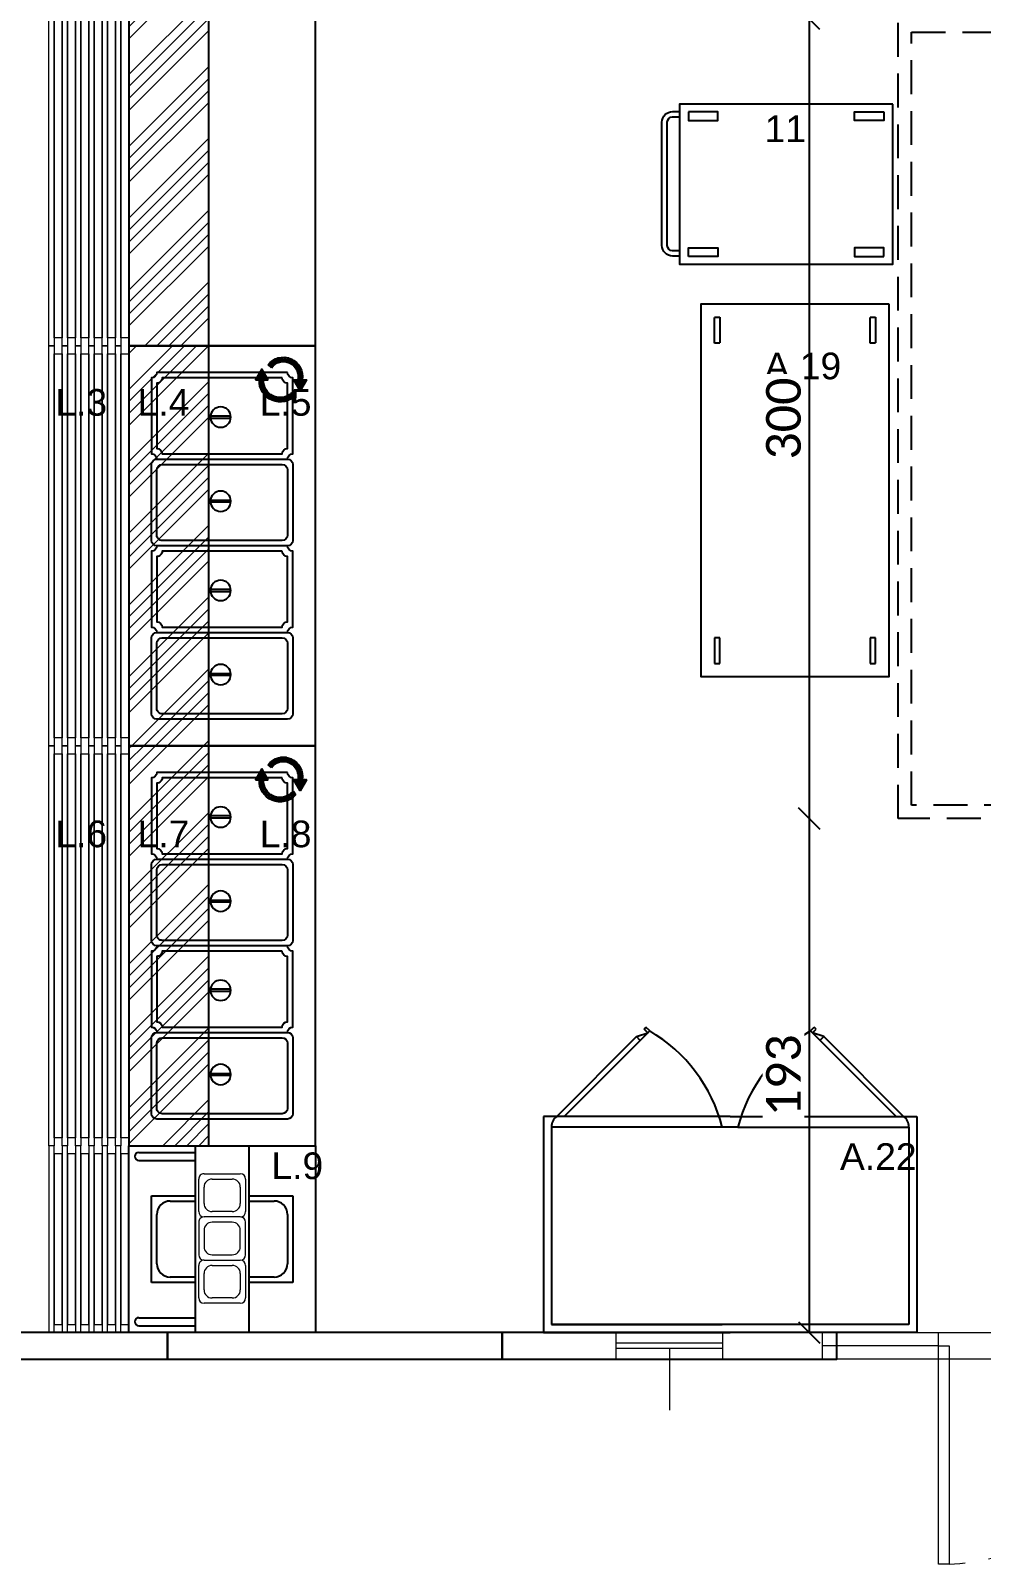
# Model space of a CAD drawing. Header units: millimetres. Extents: x -3516 to 33273, y -7531 to 724.
# Drawn here: x 2870 to 3226, y -2674 to -2098 of the extents above; entities that cross this region are included whole.
import ezdxf

# ---------------------------------------------------------------- set-up
doc = ezdxf.new("R2010")
doc.units = ezdxf.units.MM
for name, pattern in [('ACAD_ISO03W100', [30, 12, -18]), ('ACAD_ISO07W100', [3, 0, -3]), ('DASHED', [19.049999999999997, 12.7, -6.349999999999998]), ('HIDDEN', [0.375, 0.25, -0.125])]:
    doc.linetypes.add(name, pattern=pattern)
for name, color, linetype, lineweight in [('40x60 VAS', 155, 'Continuous', 15), ('DIS-100', 9, 'Continuous', 30), ('GRC- Yazı 1', 3, 'Continuous', 20), ('GRC-Ekipman', 4, 'Continuous', 25), ('KAPI', 37, 'Continuous', 15)]:
    doc.layers.add(name, color=color, linetype=linetype, lineweight=lineweight)
doc.styles.add('ekp-yazı', font='arial.ttf', dxfattribs={"height": 10})
doc.styles.add('VEFA', font='calibri.ttf')
doc.dimstyles.new('VEFA$0', dxfattribs={"dimtxt": 23, "dimasz": 8, "dimexe": 8, "dimexo": 20, "dimgap": 3, "dimtad": 1, "dimdec": 1, "dimdsep": 46, "dimtxsty": 'VEFA', "dimblk": 'OBLIQUE', "dimcen": 2.5, "dimclrd": 256, "dimclre": 256, "dimclrt": 8, "dimadec": 0, "dimazin": 0, "dimtfac": 1, "dimtdec": 1, "dimtix": 1, "dimtmove": 0, "dimatfit": 0, "dimldrblk": 'OBLIQUE', "dimfxl": 1, "dimarcsym": 0})

# ---------------------------------------------------------------- blocks, each defined once
blk = doc.blocks.new('A$Ccb6340a7')
at = {"layer": 'DIS-100', "lineweight": -2}
blk.add_lwpolyline([(9.9999142755114, 125.5000312645425), (9.9999142755114, 3.12645424855873e-05), (-8.572448859922588e-05, 3.12645424855873e-05), (-8.572448859922588e-05, 125.5000312645425)], close=True, dxfattribs=at)
blk = doc.blocks.new('ASDQ2WE1241245')
at = {"layer": 'KAPI', "color": 3}
for p, q in [((178099.8110936312, 119041.4568513879), (178099.8110936312, 119051.4568513879)), ((178263.8110936312, 119041.4568513879), (178263.8110936312, 119051.4568513879)), ((178099.8110936312, 119046.4568513879), (178056.3110936312, 119046.4568513879)), ((178263.8110936312, 119046.4568513879), (178307.3110936312, 119046.4568513879))]:
    blk.add_line(p, q, dxfattribs=at)
blk.add_lwpolyline([(178056.3110936312, 119051.4568513879), (178307.3110936312, 119051.4568513879), (178307.3110936312, 119041.4568513879), (178056.3110936312, 119041.4568513879)], close=True, dxfattribs=at)
at = {"layer": 'KAPI', "color": 3, "linetype": 'Continuous', "ltscale": 0.5}
for points in [[(178099.8110936312, 119046.4568513879), (178103.8110936312, 119046.4568513879), (178103.8110936312, 118964.4568513879), (178099.8110936312, 118964.4568513879), (178099.8110936312, 119046.4568513879)], [(178263.8110936312, 119046.4568513879), (178259.8110936312, 119046.4568513879), (178259.8110936312, 118964.4568513879), (178263.8110936312, 118964.4568513879), (178263.8110936312, 119046.4568513879)]]:
    blk.add_lwpolyline(points, dxfattribs=at)
at = {"layer": 'KAPI', "color": 3, "linetype": 'ACAD_ISO03W100', "ltscale": 0.5}
for centre, start, end in [((178099.6294178497, 119046.5321039606), 272.9166572704117, 359.9475350968455), ((178263.9927694127, 119046.5321039606), 180.0524649031546, 267.0833427295882)]:
    blk.add_arc(centre, 82.18171023534988, start, end, dxfattribs=at)
blk = doc.blocks.new('A$C3c9ccc98')
at = {"layer": '40x60 VAS', "linetype": 'Continuous'}
for p, q in [((42.75006182264769, 19.13518376155116), (42.75006182264769, 29.13518376152206)), ((82.7500618226477, 19.13518376155116), (82.7500618226477, 29.13518376152206)), ((82.7500618226477, 25.13518376155116), (42.75006182264769, 25.13518376155116)), ((82.7500618226477, 23.13518376155116), (42.75006182264769, 23.13518376155116)), ((62.75006182264769, 23.13518376155116), (62.75006182264769, 1.738293212838471e-05))]:
    blk.add_line(p, q, dxfattribs=at)
blk.add_lwpolyline([(125.5000618226477, 29.13518376152206), (6.18226476944983e-05, 29.13518376152206), (6.18226476944983e-05, 19.13518376155116), (125.5000618226477, 19.13518376155116)], close=True, dxfattribs=at)
blk = doc.blocks.new('HarekeliT.140-70')
blk.add_lwpolyline([(-139.9524454251404, 0), (0, 0), (0, -70.38898900147888), (-139.9524454251404, -70.38898900147888)], close=True)
at = {"color": 253, "linetype": 'HIDDEN'}
for points in [[(-134.9524454251404, -5), (-125.2281201891819, -5), (-125.2281201891819, -7.013263282984552), (-134.9524454251404, -7.013263282984552)], [(-5, -5), (-14.72432523595489, -5), (-14.72432523595489, -7.013263282984552), (-5, -7.013263282984552)], [(-134.9524454251404, -63.37572571849339), (-125.2281201891819, -63.37572571849339), (-125.2281201891819, -65.38898900147795), (-134.9524454251404, -65.38898900147795)], [(-5, -63.37572571849339), (-14.72432523595489, -63.37572571849339), (-14.72432523595489, -65.38898900147795), (-5, -65.38898900147795)]]:
    blk.add_lwpolyline(points, close=True, dxfattribs=at)
blk = doc.blocks.new('Frenox Depo Tipi Dolap Çift Kapı')
for p, q in [((0, 0), (0, 81)), ((0, 81), (70, 81)), ((140, 81), (70, 81)), ((140, 0), (140, 81)), ((70, 0), (0, 0)), ((70, 0), (140, 0))]:
    blk.add_line(p, q)
at = {"color": 251}
for p, q in [((3, 4), (3, 78)), ((3, 78), (137, 78)), ((137, 78), (73, 78)), ((137, 4), (137, 78)), ((67, 4), (3, 4)), ((73, 4), (137, 4))]:
    blk.add_line(p, q, dxfattribs=at)
at = {"color": 251, "linetype": 'Continuous'}
for p, q in [((67.05008090654155, 4), (2.949919093458448, 4)), ((4.949919093458448, 0), (34.88508196784824, -29.93516287438251)), ((7.778346218212391, 0), (39.834829436164, -32.05648321794797)), ((72.94991909345845, 4), (137.0500809065416, 4)), ((132.2216537817876, 0), (100.165170563836, -32.05648321794797)), ((135.0500809065416, 0), (105.1149180321518, -29.93516287438251)), ((36.29929553023248, -28.52094931200827), (34.88508196786279, -29.93516287437251)), ((103.7007044697675, -28.52094931200827), (105.1149180321372, -29.93516287437251)), ((34.88508196786279, -29.93516287437251), (39.12772265497188, -31.34937643676039)), ((39.12772265497188, -31.34937643676039), (37.71350909260218, -32.76358999912463)), ((37.71350909260218, -32.76358999912918), (38.4206158737943, -33.4706967803213)), ((39.834829436164, -32.05648321794797), (38.4206158737943, -33.47069678031221)), ((100.165170563836, -32.05648321794797), (101.5793841262057, -33.47069678031221)), ((105.1149180321372, -29.93516287437251), (100.8722773450136, -31.34937643675312)), ((100.8722773450281, -31.34937643676039), (102.2864909073978, -32.76358999912463)), ((102.2864909073978, -32.76358999912918), (101.5793841262057, -33.4706967803213))]:
    blk.add_line(p, q, dxfattribs=at)
at = {"linetype": 'Continuous'}
blk.add_line((67.05008090654155, 4), (72.94991909345845, 4.000000000000909), dxfattribs=at)
at = {"color": 251, "linetype": 'Continuous'}
for centre, radius, start, end in [((8.044773467438063, 4.047427186991627), 5.095075115259804, 180.533341870515, 232.596760483174), ((10.06333641463425, 18.71409819138262), 58.85570264104895, 300.3870440043772, 345.5223143473381), ((129.9366635853657, 18.71409819138262), 58.85570264104895, 194.4776856526618, 239.6129559964474), ((131.9552265325619, 4.047427186991627), 5.095075115259804, 307.403239516037, 359.466658129485)]:
    blk.add_arc(centre, radius, start, end, dxfattribs=at)
blk = doc.blocks.new('Sıcaklık Dolb.SÜ. L150')
h = blk.add_hatch()
h.set_pattern_fill('ANGLE', color=33, scale=0.08, style=0)
h.set_pattern_definition([(0, (-197.9216934318683, 2571.499473493585), (0, -0.5588000000000001), [0.4064, -0.1524]), (270, (-197.9216934318683, 2571.499473493585), (-0.5587999999997919, 0), [0.4064, -0.1524])])
edge = h.paths.add_edge_path()
edge.add_ellipse((-11.43812351746601, -12.05105287386686), major_axis=(3.926280879099068, 3.926280879098386), ratio=0.999999999999866, start_angle=260.879958972043, end_angle=418.6088662258044)
edge.add_line((-12.7446086651762, -6.654344651075008), (-12.7446086651762, -5.054344651074642))
edge.add_ellipse((-11.41225623743958, -12.06035217151111), major_axis=(-5.04278218685431, 5.042782186855673), ratio=0.9999999999999282, start_angle=171.7161694729125, end_angle=325.7675253810813, ccw=False)
edge.add_line((-7.148636606332728, -17.77706906229468), (-8.183806024811929, -16.55002839503504))
h.paths.add_polyline_path([(-16.92268592854088, -5.738020889622928), (-12.7446086651762, -3.325806856924828), (-12.7446086651762, -8.150234922322852)])
at = {"lineweight": 0}
h = blk.add_hatch(dxfattribs=at)
h.set_pattern_fill('ANSI34', color=251, style=0)
h.set_pattern_definition([(44.99999999999275, (-4937.55376063865, 0), (-13.47038418160355, 13.47038418160373), []), (44.99999999999275, (-4933.063630638645, 0), (-13.47038418160355, 13.47038418160373), []), (44.99999999999275, (-4928.573500638653, 0), (-13.47038418160355, 13.47038418160373), []), (44.99999999999275, (-4924.083360638644, 0), (-13.47038418160355, 13.47038418160373), [])])
h.paths.add_polyline_path([(0, -40), (0, -70), (-150, -70), (-150, -40)])
for p, q in [((-150, 0), (0, 0)), ((-150, -70), (-150, 0)), ((0, 0), (0, -70)), ((0, -70), (-150, -70))]:
    blk.add_line(p, q)
at = {"color": 33}
for p, q in [((-20.60488721747242, -11.32493394004086), (-20.60488721747242, -11.65169820161827)), ((-20.5870279087685, -11.24529820161842), (-20.19848721747985, -11.24529820161842)), ((-20.46171003142081, -10.68649820161772), (-20.19848721747985, -10.68649820161772)), ((-20.33639215405856, -10.12769820161884), (-20.19848721747985, -10.12769820161884)), ((-20.04608721747354, -9.666268890814537), (-20.04608721747354, -9.975298201617989)), ((-20.04608721747354, -10.12769820161884), (-19.63968721746642, -10.12769820161884)), ((-20.04608721747354, -10.12769820161884), (-20.04608721747354, -10.53409820161869)), ((-20.04608721747354, -10.68649820161772), (-19.63968721746642, -10.68649820161772)), ((-20.04608721747354, -10.68649820161772), (-20.04608721747354, -11.09289820161757)), ((-20.04608721747354, -11.24529820161842), (-19.63968721746642, -11.24529820161842)), ((-20.04608721747354, -11.24529820161842), (-20.04608721747354, -11.65169820161827)), ((-19.97481026998139, -9.568898201618142), (-19.63968721746642, -9.568898201618142)), ((-19.48728721747466, -9.010098201619256), (-19.08088721748208, -9.010098201619256)), ((-19.48728721747466, -9.010098201619256), (-19.48728721747466, -9.416498201619106)), ((-19.48728721747466, -9.568898201618142), (-19.08088721748208, -9.568898201618142)), ((-19.48728721747466, -9.568898201618142), (-19.48728721747466, -9.975298201617989)), ((-19.48728721747466, -10.12769820161884), (-19.08088721748208, -10.12769820161884)), ((-19.48728721747466, -10.12769820161702), (-19.48728721747466, -10.53409820161687)), ((-19.48728721747466, -10.68649820161772), (-19.08088721748208, -10.68649820161772)), ((-19.48728721747466, -10.68649820161772), (-19.48728721747466, -11.09289820161757)), ((-19.48728721747466, -11.24529820161842), (-19.08088721748208, -11.24529820161842)), ((-19.48728721747466, -11.2452982016166), (-19.48728721747466, -11.65169820161645)), ((-19.15670867112931, -8.451298201618558), (-19.08088721746753, -8.451298201618558)), ((-18.92848721747578, -8.139527271241604), (-18.92848721747578, -8.298898201617702)), ((-18.92848721747578, -8.451298201618558), (-18.52208721746865, -8.451298201618558)), ((-18.92848721747578, -8.451298201618558), (-18.92848721747578, -8.857698201618405)), ((-18.92848721747578, -9.010098201619256), (-18.52208721746865, -9.010098201619256)), ((-18.92848721747578, -9.010098201619256), (-18.92848721747578, -9.416498201619106)), ((-18.92848721747578, -9.568898201618142), (-18.52208721746865, -9.568898201618142)), ((-18.92848721747578, -9.568898201618142), (-18.92848721747578, -9.975298201617989)), ((-18.92848721747578, -10.12769820161884), (-18.52208721746865, -10.12769820161884)), ((-18.92848721747578, -10.12769820161702), (-18.92848721747578, -10.53409820161687)), ((-18.92848721747578, -10.68649820161772), (-18.79168245264736, -10.68649820161772)), ((-18.92848721747578, -10.68649820161772), (-18.92848721747578, -11.09289820161757)), ((-18.74765787171782, -7.892498201617853), (-18.52208721746865, -7.892498201617853)), ((-17.07670093506749, -8.42401598485958), (-18.4323714315542, -7.461788707818411)), ((-18.36968721747689, -7.506280684880037), (-18.36968721747689, -7.74009820161882)), ((-18.36968721747689, -7.892498201617853), (-17.96328721746977, -7.892498201617853)), ((-18.36968721747689, -7.892498201617853), (-18.36968721747689, -8.298898201617702)), ((-18.36968721747689, -8.451298201618558), (-17.96328721746977, -8.451298201618558)), ((-18.36968721747689, -8.451298201618558), (-18.36968721747689, -8.857698201618405)), ((-18.36968721747689, -9.010098201619256), (-17.96328721746977, -9.010098201619256)), ((-18.36968721747689, -9.010098201617438), (-18.36968721747689, -9.416498201617287)), ((-18.36968721747689, -9.568898201618142), (-18.01204657330527, -9.568898201618142)), ((-18.36968721747689, -9.568898201618142), (-18.36968721747689, -9.975298201617989)), ((-17.81088721746346, -7.90290553126033), (-17.81088721746346, -8.298898201617702)), ((-17.81088721747801, -8.451298201618558), (-17.40448721747088, -8.451298201618558)), ((-17.81088721746346, -8.451298201618558), (-17.81088721746346, -8.857698201618405)), ((-17.81088721747801, -9.010098201619256), (-17.55551826411101, -9.010098201619256)), ((-17.81088721746346, -9.010098201619256), (-17.81088721746346, -9.32267503040748)), ((-17.25208721747913, -8.451298201618558), (-17.09898995491676, -8.451298201618558)), ((-17.25208721746458, -8.451298201618558), (-17.25208721746458, -8.638692386371986)), ((-20.9629815408407, -12.92169820161871), (-20.75728721747873, -12.92169820161871)), ((-20.94827538955724, -13.48049820161941), (-20.75728721747873, -13.48049820161941)), ((-20.84042037035397, -14.03929820161829), (-20.75728721747873, -14.03929820161829)), ((-20.83766366347845, -12.36289820161983), (-20.75728721747873, -12.36289820161983)), ((-20.60488721747242, -11.80409820161912), (-20.19848721747985, -11.80409820161912)), ((-20.60488721747242, -11.80409820161912), (-20.60488721747242, -12.21049820161897)), ((-20.60488721747242, -12.36289820161983), (-20.19848721747985, -12.36289820161983)), ((-20.60488721747242, -12.36289820161801), (-20.60488721747242, -12.76929820161786)), ((-20.60488721747242, -12.92169820161871), (-20.19848721747985, -12.92169820161871)), ((-20.60488721747242, -12.92169820161871), (-20.60488721747242, -13.32809820161856)), ((-20.60488721747242, -13.48049820161941), (-20.19848721747985, -13.48049820161941)), ((-20.60488721747242, -13.48049820161759), (-20.60488721747242, -13.88689820161744)), ((-20.60488721747242, -14.03929820161829), (-20.19848721747985, -14.03929820161829)), ((-20.60488721747242, -14.03929820161829), (-20.60488721747242, -14.44569820161814)), ((-20.60488721747242, -14.59809820161899), (-20.19848721747985, -14.59809820161899)), ((-20.60488721747242, -14.59809820161718), (-20.60488721747242, -15.00449820161702)), ((-20.60488721747242, -15.15689820161788), (-20.19848721747985, -15.15689820161788)), ((-20.60488721747242, -15.15689820161788), (-20.60488721747242, -15.2596023357637)), ((-20.51685531271505, -15.7156982016204), (-20.19848721747985, -15.7156982016204)), ((-20.40900029351178, -16.27449820161928), (-20.19848721747985, -16.27449820161928)), ((-20.04608721747354, -11.80409820161912), (-19.63968721746642, -11.80409820161912)), ((-20.04608721747354, -11.80409820161731), (-20.04608721747354, -12.21049820161715)), ((-20.04608721747354, -12.36289820161983), (-19.63968721746642, -12.36289820161983)), ((-20.04608721747354, -12.36289820161801), (-20.04608721747354, -12.76929820161786)), ((-20.04608721747354, -12.92169820161871), (-19.63968721746642, -12.92169820161871)), ((-20.04608721747354, -12.92169820161689), (-20.04608721747354, -13.32809820161674)), ((-20.04608721747354, -13.48049820161941), (-19.63968721746642, -13.48049820161941)), ((-20.04608721747354, -13.48049820161759), (-20.04608721747354, -13.88689820161744)), ((-20.04608721747354, -14.03929820161829), (-19.63968721746642, -14.03929820161829)), ((-20.04608721747354, -14.03929820161647), (-20.04608721747354, -14.44569820161632)), ((-20.04608721747354, -14.59809820161899), (-19.63968721746642, -14.59809820161899)), ((-20.04608721747354, -14.59809820161718), (-20.04608721747354, -15.00449820161702)), ((-20.04608721747354, -15.15689820161788), (-19.63968721746642, -15.15689820161788)), ((-20.04608721747354, -15.15689820161606), (-20.04608721747354, -15.56329820161591)), ((-20.04608721747354, -15.7156982016204), (-19.63968721746642, -15.7156982016204)), ((-20.04608721747354, -15.71569820161676), (-20.04608721747354, -16.12209820161661)), ((-20.04608721747354, -16.27449820161928), (-19.63968721746642, -16.27449820161928)), ((-20.04608721747354, -16.27449820161564), (-20.04608721747354, -16.68089820161549)), ((-20.02542356301274, -16.83329820161816), (-19.63968721746642, -16.83329820161816)), ((-19.48728721747466, -11.80409820161912), (-19.09055789205013, -11.80409820161912)), ((-19.48728721747466, -11.80409820161731), (-19.48728721747466, -12.21049820161715)), ((-19.48728721747466, -12.36289820161983), (-19.23999561175878, -12.36289820161983)), ((-19.48728721747466, -12.36289820161619), (-19.48728721747466, -12.76929820161786)), ((-19.48728721747466, -12.92169820161871), (-19.38943333146744, -12.92169820161871)), ((-19.48728721747466, -12.92169820161689), (-19.48728721747466, -13.32809820161674)), ((-19.48728721747466, -13.48049820161941), (-19.31579293515824, -13.48049820161941)), ((-19.48728721747466, -13.48049820161577), (-19.48728721747466, -13.88689820161562)), ((-19.48728721747466, -14.03929820161829), (-19.2242452740611, -14.03929820161829)), ((-19.48728721747466, -14.03929820161647), (-19.48728721747466, -14.44569820161632)), ((-19.48728721747466, -14.59809820161899), (-19.13269761294941, -14.59809820161899)), ((-19.48728721747466, -14.59809820161536), (-19.48728721747466, -15.0044982016152)), ((-19.48728721747466, -15.15689820161788), (-19.08088721748208, -15.15689820161788)), ((-19.48728721747466, -15.15689820161606), (-19.48728721747466, -15.56329820161591)), ((-19.48728721747466, -15.7156982016204), (-19.08088721748208, -15.7156982016204)), ((-19.48728721747466, -15.71569820161494), (-19.48728721747466, -16.12209820161661)), ((-19.48728721747466, -16.27449820161928), (-19.08088721748208, -16.27449820161928)), ((-19.48728721747466, -16.27449820161564), (-19.48728721747466, -16.68089820161549)), ((-19.48728721747466, -16.83329820161816), (-19.08088721748208, -16.83329820161816)), ((-19.48728721747466, -16.83329820161452), (-19.48728721747466, -17.23969820161437)), ((-18.92848721747578, -15.7156982016204), (-18.86021692442591, -15.7156982016204)), ((-18.92848721747578, -15.71569820161494), (-18.92848721747578, -16.12209820161661)), ((-18.92848721747578, -16.27449820161928), (-18.52208721746865, -16.27449820161928)), ((-18.92848721747578, -16.27449820161564), (-18.92848721747578, -16.68089820161549)), ((-18.92848721747578, -16.83329820161816), (-18.52208721746865, -16.83329820161816)), ((-18.92848721747578, -16.83329820161452), (-18.92848721747578, -17.23969820161437)), ((-18.36968721747689, -16.45455989861875), (-18.36968721747689, -16.68089820161549)), ((-18.36968721747689, -16.83329820161816), (-18.11824315217382, -16.83329820161816)), ((-18.36968721747689, -16.83329820161452), (-18.36968721747689, -17.23969820161437)), ((-8.183806024811929, -16.55002839503504), (-7.148636606332728, -17.77706906229286)), ((-19.64152871095575, -17.39209820161886), (-19.63968721746642, -17.39209820161886)), ((-19.48728721747466, -17.39209820161886), (-19.08088721748208, -17.39209820161886)), ((-19.48728721747466, -17.39209820161522), (-19.48728721747466, -17.61661318558435)), ((-19.25763385888422, -17.95089820161956), (-19.08088721746753, -17.95089820161956)), ((-18.92848721747578, -17.39209820161886), (-18.52208721746865, -17.39209820161886)), ((-18.92848721747578, -17.39209820161522), (-18.92848721747578, -17.79849820161507)), ((-18.92848721747578, -17.95089820161956), (-18.52208721746865, -17.95089820161956)), ((-18.92848721747578, -17.95089820161592), (-18.92848721747578, -18.35729820161578)), ((-18.87373900681268, -18.50969820161845), (-18.52208721746865, -18.50969820161845)), ((-18.36968721747689, -17.39209820161886), (-17.96328721746977, -17.39209820161886)), ((-18.36968721747689, -17.39209820161522), (-18.36968721747689, -17.79849820161507)), ((-18.36968721747689, -17.95089820161956), (-17.96328721746977, -17.95089820161956)), ((-18.36968721747689, -17.95089820161411), (-18.36968721747689, -18.35729820161396)), ((-18.36968721747689, -18.50969820161845), (-17.96328721746977, -18.50969820161845)), ((-18.36968721747689, -18.50969820161481), (-18.36968721747689, -18.91609820161466)), ((-18.33794430291163, -19.06849820161915), (-17.96328721746977, -19.06849820161915)), ((-17.81088721747801, -17.39209820161886), (-17.74725626605504, -17.39209820161886)), ((-17.81088721746346, -17.39209820161522), (-17.81088721746346, -17.79849820161507)), ((-17.81088721747801, -17.95089820161956), (-17.40448721747088, -17.95089820161956)), ((-17.81088721746346, -17.95089820161592), (-17.81088721746346, -18.35729820161578)), ((-17.81088721747801, -18.50969820161845), (-17.40448721747088, -18.50969820161845)), ((-17.81088721746346, -18.50969820161481), (-17.81088721746346, -18.91609820161466)), ((-17.81088721747801, -19.06849820161915), (-17.40448721747088, -19.06849820161915)), ((-17.81088721746346, -19.06849820161369), (-17.81088721746346, -19.39715486392561)), ((-17.44181307200051, -19.62729820161985), (-17.40448721747088, -19.62729820161985)), ((-17.25208721747913, -17.95089820161956), (-17.1525914787635, -17.95089820161956)), ((-17.25208721746458, -17.95089820161592), (-17.25208721746458, -18.35729820161578)), ((-17.25208721747913, -18.50969820161845), (-16.845687217472, -18.50969820161845)), ((-17.25208721746458, -18.50969820161481), (-17.25208721746458, -18.91609820161466)), ((-17.25208721747913, -19.06849820161915), (-16.845687217472, -19.06849820161915)), ((-17.25208721746458, -19.06849820161369), (-17.25208721746458, -19.47489820161354)), ((-17.25208721747913, -19.62729820161985), (-16.845687217472, -19.62729820161985)), ((-17.25208721746458, -19.62729820161439), (-17.25208721746458, -19.74560543592815)), ((-16.69328721746569, -18.23950821656763), (-16.69328721746569, -18.35729820161759)), ((-16.69328721748025, -18.50969820161845), (-16.28688721747312, -18.50969820161845)), ((-16.69328721746569, -18.50969820161845), (-16.69328721746569, -18.9160982016183)), ((-16.69328721746569, -19.06849820161915), (-16.28688721747312, -19.06849820161915)), ((-16.69328721746569, -19.06849820161733), (-16.69328721746569, -19.47489820161718)), ((-16.69328721746569, -19.62729820161985), (-16.28688721747312, -19.62729820161985)), ((-16.69328721746569, -19.62729820161803), (-16.69328721746569, -20.03369820161788)), ((-16.54568184107484, -20.18609820161874), (-16.28688721747312, -20.18609820161874)), ((-16.13448721746681, -18.59063771817455), (-16.13448721746681, -18.9160982016183)), ((-16.13448721746681, -19.06849820161915), (-15.72808721747424, -19.06849820161915)), ((-16.13448721746681, -19.06849820161733), (-16.13448721746681, -19.47489820161718)), ((-16.13448721746681, -19.62729820161985), (-15.72808721747424, -19.62729820161985)), ((-16.13448721746681, -19.62729820161803), (-16.13448721746681, -20.03369820161788)), ((-16.13448721746681, -20.18609820161874), (-15.72808721747424, -20.18609820161874)), ((-16.13448721746681, -20.18609820161874), (-16.13448721746681, -20.44250657993143)), ((-15.57568721746793, -19.06849820161915), (-15.37400301740854, -19.06849820161915)), ((-15.57568721746793, -19.06849820161733), (-15.57568721746793, -19.47489820161718)), ((-15.57568721746793, -19.62729820161985), (-15.16928721747536, -19.62729820161985)), ((-15.57568721746793, -19.62729820161803), (-15.57568721746793, -20.03369820161788)), ((-15.57568721746793, -20.18609820161874), (-15.16928721747536, -20.18609820161874)), ((-15.57568721746793, -20.18609820161874), (-15.57568721746793, -20.59249820161858)), ((-15.01688721746905, -19.14034712326065), (-15.01688721746905, -19.474898201619)), ((-15.01688721746905, -19.62729820161985), (-14.61048721747647, -19.62729820161985)), ((-15.01688721746905, -19.62729820161803), (-15.01688721746905, -20.03369820161788)), ((-15.01688721746905, -20.18609820161874), (-14.61048721747647, -20.18609820161874)), ((-15.01688721746905, -20.18609820161874), (-15.01688721746905, -20.59249820161858)), ((-14.8447876808641, -20.74489820161943), (-14.61048721747647, -20.74489820161943)), ((-14.45808721747016, -19.21756556919717), (-14.45808721747016, -19.474898201619)), ((-14.45808721747016, -19.62729820161985), (-14.05168721747759, -19.62729820161985)), ((-14.45808721747016, -19.62729820161803), (-14.45808721747016, -20.03369820161788)), ((-14.45808721747016, -20.18609820161874), (-14.05168721747759, -20.18609820161874)), ((-14.45808721747016, -20.18609820161874), (-14.45808721747016, -20.59249820161858)), ((-14.45808721747016, -20.74489820161943), (-14.05168721747759, -20.74489820161943)), ((-14.45808721747016, -20.74489820161762), (-14.45808721747016, -20.8018757661539)), ((-13.89928721747128, -19.2947840151337), (-13.89928721747128, -19.474898201619)), ((-13.89928721747128, -19.62729820161985), (-13.49288721747871, -19.62729820161985)), ((-13.89928721747128, -19.62729820161803), (-13.89928721747128, -20.03369820161788)), ((-13.89928721747128, -20.18609820161874), (-13.49288721747871, -20.18609820161874)), ((-13.89928721747128, -20.18609820161874), (-13.89928721747128, -20.59249820161858)), ((-13.89928721747128, -20.74489820161943), (-13.49288721747871, -20.74489820161943)), ((-13.89928721747128, -20.74489820161762), (-13.89928721747128, -20.88421097408718)), ((-13.3404872174724, -19.37200246107021), (-13.3404872174724, -19.474898201619)), ((-13.3404872174724, -19.62729820161985), (-12.93408721747983, -19.62729820161985)), ((-13.3404872174724, -19.62729820161803), (-13.3404872174724, -20.03369820161788)), ((-13.3404872174724, -20.18609820161874), (-12.93408721747983, -20.18609820161874)), ((-13.3404872174724, -20.18609820161874), (-13.3404872174724, -20.59249820161858)), ((-13.3404872174724, -20.74489820161943), (-12.93408721747983, -20.74489820161943)), ((-13.3404872174724, -20.74489820161762), (-13.3404872174724, -20.96654618202046)), ((-12.78168721747352, -19.44922090700493), (-12.78168721747352, -19.474898201619)), ((-12.78168721747352, -19.62729820161985), (-12.7446086651762, -19.62729820161985)), ((-12.78168721747352, -19.62729820161803), (-12.78168721747352, -20.03369820161788)), ((-12.78168721747352, -20.18609820161874), (-12.7446086651762, -20.18609820161874)), ((-12.78168721747352, -20.18609820161874), (-12.78168721747352, -20.59249820161858)), ((-12.78168721747352, -20.74489820161943), (-12.7446086651762, -20.74489820161943)), ((-12.78168721747352, -20.74489820161762), (-12.78168721747352, -21.04888138995375)), ((-12.7446086651762, -22.55023492232249), (-12.7446086651762, -17.72580685692628)), ((-12.7446086651762, -17.72580685692628), (-8.566531401811517, -20.13802088962439)), ((-12.7446086651762, -17.95089820161956), (-12.37528721748094, -17.95089820161956)), ((-12.7446086651762, -18.50969820161845), (-12.37528721748094, -18.50969820161845)), ((-12.7446086651762, -19.06849820161915), (-12.37528721748094, -19.06849820161915)), ((-12.7446086651762, -19.62729820161985), (-12.37528721748094, -19.62729820161985)), ((-8.566531401811517, -20.13802088962439), (-12.7446086651762, -22.55023492232249)), ((-12.7446086651762, -20.18609820161874), (-12.37528721748094, -20.18609820161874)), ((-12.7446086651762, -20.74489820161943), (-12.37528721746639, -20.74489820161943)), ((-12.7446086651762, -21.30369820162014), (-12.37528721746639, -21.30369820162014)), ((-12.7446086651762, -21.86249820161902), (-12.37528721746639, -21.86249820161902)), ((-12.7446086651762, -22.42129820161972), (-12.5212837139552, -22.42129820161972)), ((-12.22288721747463, -18.02702287520333), (-12.22288721747463, -18.35729820161759)), ((-12.22288721747463, -18.50969820161845), (-11.81648721748206, -18.50969820161845)), ((-12.22288721747463, -18.50969820161845), (-12.22288721747463, -18.9160982016183)), ((-12.22288721747463, -19.06849820161915), (-11.81648721746751, -19.06849820161915)), ((-12.22288721747463, -19.06849820161733), (-12.22288721747463, -19.47489820161718)), ((-12.22288721747463, -19.62729820161985), (-11.81648721746751, -19.62729820161985)), ((-12.22288721747463, -19.62729820161803), (-12.22288721747463, -20.03369820161788)), ((-12.22288721747463, -20.18609820161874), (-11.81648721746751, -20.18609820161874)), ((-12.22288721747463, -20.18609820161874), (-12.22288721747463, -20.59249820161858)), ((-12.22288721747463, -20.74489820161943), (-11.81648721746751, -20.74489820161943)), ((-12.22288721747463, -20.74489820161762), (-12.22288721747463, -21.15129820161746)), ((-12.22288721747463, -21.30369820162014), (-11.81648721746751, -21.30369820162014)), ((-12.22288721747463, -21.30369820161832), (-12.22288721747463, -21.71009820161817)), ((-12.22288721747463, -21.86249820161902), (-11.81648721746751, -21.86249820161902)), ((-12.22288721747463, -21.86249820161719), (-12.22288721747463, -22.24901890404544)), ((-11.66408721747575, -18.34964620562641), (-11.66408721747575, -18.35729820161759)), ((-11.66408721747575, -18.50969820161845), (-11.38686902855988, -18.50969820161845)), ((-11.66408721747575, -18.50969820161845), (-11.66408721747575, -18.9160982016183)), ((-11.66408721747575, -19.06849820161915), (-11.25768721746863, -19.06849820161915)), ((-11.66408721747575, -19.06849820161733), (-11.66408721747575, -19.47489820161718)), ((-11.66408721747575, -19.62729820161985), (-11.25768721746863, -19.62729820161985)), ((-11.66408721747575, -19.62729820161803), (-11.66408721747575, -20.03369820161788)), ((-11.66408721747575, -20.18609820161874), (-11.25768721746863, -20.18609820161874)), ((-11.66408721747575, -20.18609820161874), (-11.66408721747575, -20.59249820161858)), ((-11.66408721747575, -20.74489820161943), (-11.25768721746863, -20.74489820161943)), ((-11.66408721747575, -20.74489820161762), (-11.66408721747575, -21.15129820161746)), ((-11.66408721747575, -21.30369820162014), (-11.25768721746863, -21.30369820162014)), ((-11.66408721747575, -21.30369820161832), (-11.66408721747575, -21.71009820161817)), ((-11.66408721747575, -21.86249820161902), (-11.55341372269322, -21.86249820161902)), ((-11.66408721747575, -21.86249820161719), (-11.66408721747575, -21.92639557362236)), ((-11.10528721747687, -18.6722695360495), (-11.10528721747687, -18.9160982016183)), ((-11.10528721747687, -19.06849820161915), (-10.69888721746974, -19.06849820161915)), ((-11.10528721747687, -19.06849820161733), (-11.10528721747687, -19.47489820161718)), ((-11.10528721747687, -19.62729820161985), (-10.69888721746974, -19.62729820161985)), ((-11.10528721747687, -19.62729820161803), (-11.10528721747687, -20.03369820161788)), ((-11.10528721747687, -20.18609820161874), (-10.69888721746974, -20.18609820161874)), ((-11.10528721747687, -20.18609820161874), (-11.10528721747687, -20.59249820161858)), ((-11.10528721747687, -20.74489820161943), (-10.69888721746974, -20.74489820161943)), ((-11.10528721747687, -20.74489820161762), (-11.10528721747687, -21.15129820161746)), ((-11.10528721747687, -21.30369820162014), (-10.69888721746974, -21.30369820162014)), ((-11.10528721747687, -21.30369820161832), (-11.10528721747687, -21.60377224319927)), ((-10.54648721747799, -19.06849820161915), (-10.41899903728335, -19.06849820161915)), ((-10.54648721747799, -19.06849820161733), (-10.54648721747799, -19.47489820161718)), ((-10.54648721747799, -19.62729820161985), (-10.14008721747086, -19.62729820161985)), ((-10.54648721747799, -19.62729820161803), (-10.54648721747799, -20.03369820161788)), ((-10.54648721747799, -20.18609820161874), (-10.14008721747086, -20.18609820161874)), ((-10.54648721747799, -20.18609820161874), (-10.54648721747799, -20.59249820161858)), ((-10.54648721747799, -20.74489820161943), (-10.14008721747086, -20.74489820161943)), ((-10.54648721747799, -20.74489820161762), (-10.54648721747799, -21.15129820161746)), ((-9.987687217479104, -19.31751619689567), (-9.987687217479104, -19.474898201619)), ((-9.987687217479104, -19.62729820161985), (-9.581287217471981, -19.62729820161985)), ((-9.987687217479104, -19.62729820161803), (-9.987687217479104, -20.03369820161788)), ((-9.987687217479104, -20.18609820161874), (-9.581287217471981, -20.18609820161874)), ((-9.987687217479104, -20.18609820161874), (-9.987687217479104, -20.59249820161858)), ((-9.987687217479104, -20.74489820161943), (-9.617673740154713, -20.74489820161943)), ((-9.987687217479104, -20.74489820161762), (-9.987687217479104, -20.95852558235311)), ((-9.428887217480224, -19.64013952731693), (-9.428887217480224, -20.03369820161788)), ((-9.428887217480224, -20.18609820161874), (-9.022487217473099, -20.18609820161874)), ((-9.428887217480224, -20.18609820161874), (-9.428887217480224, -20.59249820161858)), ((-8.870087217481341, -19.96276285774183), (-8.870087217481341, -20.03369820161788)), ((-8.870087217481341, -20.18609820161874), (-8.649803748878183, -20.18609820161874)), ((-8.870087217481341, -20.18609820161874), (-8.870087217481341, -20.31327892150693))]:
    blk.add_line(p, q, dxfattribs=at)
for points in [[(-16.92268592854088, -5.738020889622928), (-12.7446086651762, -8.150234922322852), (-12.7446086651762, -3.325806856924828)], [(-123.6801617753663, -31.82080427140318), (-123.6801617753663, -39.31866278338565), (-122.9307923194865, -39.31866278338565), (-122.9307923194865, -31.82080427140318)], [(-91.31983822461916, -31.82080427140318), (-91.31983822461916, -39.31866278338565), (-92.0692076805135, -39.31866278338565), (-92.0692076805135, -31.82080427140318)], [(-58.68016177538084, -31.82080427140318), (-58.68016177538084, -39.31866278338565), (-57.93079231948651, -39.31866278338565), (-57.93079231948651, -31.82080427140318)], [(-26.31983822463372, -31.82080427140318), (-26.31983822463372, -39.31866278338565), (-27.0692076805135, -39.31866278338565), (-27.0692076805135, -31.82080427140318)]]:
    blk.add_lwpolyline(points, close=True, dxfattribs=at)
for points in [[(-140, -10.5), (-140, -59.5, 0.4142135623731128), (-138, -61.5), (-109.5, -61.5, 0.4142135623730951), (-107.5, -59.5), (-107.5, -10.5, 0.4142135623730774), (-109.5, -8.5), (-138, -8.5, 0.4142135623730951)], [(-138, -12.5), (-138, -57.49999999999818, 0.4142135623731679), (-136, -59.5), (-111.5, -59.49999999999818, 0.4142135623731364), (-109.5, -57.49999999999818), (-109.5, -12.5, 0.4142135623730466), (-111.5, -10.5), (-136, -10.5, 0.4142135623730542)], [(-75, -10.5), (-75, -59.5, 0.4142135623731128), (-77, -61.5), (-105.5, -61.5, 0.4142135623730951), (-107.5, -59.5), (-107.5, -10.5, 0.4142135623730774), (-105.5, -8.5), (-77, -8.5, 0.4142135623730951)], [(-77, -12.5), (-77, -57.49999999999818, 0.4142135623731679), (-79, -59.5), (-103.5, -59.49999999999818, 0.4142135623731364), (-105.5, -57.49999999999818), (-105.5, -12.5, 0.4142135623730466), (-103.5, -10.5), (-79, -10.5, 0.4142135623730542)], [(-75, -10.5), (-75, -59.5, 0.4142135623731128), (-73, -61.5), (-44.5, -61.5, 0.4142135623730951), (-42.5, -59.5), (-42.5, -10.5, 0.4142135623730774), (-44.5, -8.5), (-73, -8.5, 0.4142135623730951)], [(-73, -12.5), (-73, -57.49999999999818, 0.4142135623731679), (-71, -59.5), (-46.5, -59.49999999999818, 0.4142135623731364), (-44.5, -57.49999999999818), (-44.5, -12.5, 0.4142135623730466), (-46.5, -10.5), (-71, -10.5, 0.4142135623730542)], [(-10, -10.5), (-10, -59.5, 0.4142135623731128), (-12, -61.5), (-40.49999999999999, -61.5, 0.4142135623730951), (-42.5, -59.5), (-42.5, -10.5, 0.4142135623730774), (-40.49999999999999, -8.5), (-12, -8.5, 0.4142135623730951)], [(-12, -12.5), (-12, -57.49999999999818, 0.4142135623731679), (-14, -59.5), (-38.5, -59.49999999999818, 0.4142135623731364), (-40.49999999999999, -57.49999999999818), (-40.49999999999999, -12.5, 0.4142135623730466), (-38.5, -10.5), (-14, -10.5, 0.4142135623730542)]]:
    blk.add_lwpolyline(points, format="xyb", close=True, dxfattribs=at)
blk.add_lwpolyline([(-150, -40), (0, -40), (0, -70), (-150, -70)], close=True)
at = {"color": 45, "lineweight": 0}
for points in [[(-150, -75), (0, -75), (0, -73), (-150, -73)], [(-147, -73), (-3, -73), (-3, -70), (-147, -70)], [(-150, -80), (0, -80), (0, -78), (-150, -78)], [(-147, -78), (-3, -78), (-3, -75), (-147, -75)], [(-147, -83), (-3, -83), (-3, -80), (-147, -80)], [(-150, -85), (0, -85), (0, -83), (-150, -83)], [(-147, -88), (-3, -88), (-3, -85), (-147, -85)], [(-147, -88), (-3, -88), (-3, -85), (-147, -85)], [(-147, -88), (-3, -88), (-3, -85), (-147, -85)], [(-150, -90), (0, -90), (0, -88), (-150, -88)], [(-147, -93), (-3, -93), (-3, -90), (-147, -90)], [(-147, -93), (-3, -93), (-3, -90), (-147, -90)], [(-150, -95), (0, -95), (0, -93), (-150, -93)], [(-147, -98), (-3, -98), (-3, -95), (-147, -95)], [(-150, -100), (0, -100), (0, -98), (-150, -98)]]:
    blk.add_lwpolyline(points, close=True, dxfattribs=at)
at = {"color": 33}
for centre in [(-123.2801617753721, -35.56973352739443), (-91.71983822462792, -35.56973352739443), (-58.28016177538666, -35.56973352739443), (-26.71983822462789, -35.56973352739443)]:
    blk.add_circle(centre, 3.823091046240731, dxfattribs=at)
for centre, radius, start, end in [((-11.41225623743958, -12.06035217151111), 7.13157096074488, 306.7161694728177, 100.767525381254), ((-13.20763571118005, -13.26180558567285), 7.806283310971093, 132.0129656147977, 273.4004756553546), ((-13.206408941056, -13.26984846617597), 6.201713678963764, 128.6138249157538, 274.2703873718696), ((-11.43812351746601, -12.05105287386686), 5.552599668906917, 305.8799589721378, 103.6088662256689)]:
    blk.add_arc(centre, radius, start, end, dxfattribs=at)
blk = doc.blocks.new('Nötr Servis Ünit. L150')
at = {"lineweight": 0}
h = blk.add_hatch(dxfattribs=at)
h.set_pattern_fill('ANSI34', color=251, style=0)
h.set_pattern_definition([(44.99999999999077, (-4685.962110457519, -917.2174934907307), (-13.47038418160355, 13.47038418160373), []), (44.99999999999077, (-4681.471980457529, -917.2174934907307), (-13.47038418160355, 13.47038418160373), []), (44.99999999999077, (-4676.981850457523, -917.2174934907307), (-13.47038418160355, 13.47038418160373), []), (44.99999999999077, (-4672.49171045753, -917.2174934907307), (-13.47038418160355, 13.47038418160373), [])])
h.paths.add_polyline_path([(0, -40), (0, -70), (-150, -70), (-150, -40)])
for points in [[(-150, 0), (0, 0), (0, -70), (-150, -70)], [(-150, -40), (0, -40), (0, -70), (-150, -70)]]:
    blk.add_lwpolyline(points, close=True)
at = {"color": 45, "lineweight": 0}
for points in [[(-150, -75), (0, -75), (0, -73), (-150, -73)], [(-147, -73), (-3, -73), (-3, -70), (-147, -70)], [(-150, -80), (0, -80), (0, -78), (-150, -78)], [(-147, -78), (-3, -78), (-3, -75), (-147, -75)], [(-147, -83), (-3, -83), (-3, -80), (-147, -80)], [(-150, -85), (0, -85), (0, -83), (-150, -83)], [(-147, -88), (-3, -88), (-3, -85), (-147, -85)], [(-147, -88), (-3, -88), (-3, -85), (-147, -85)], [(-147, -88), (-3, -88), (-3, -85), (-147, -85)], [(-150, -90), (0, -90), (0, -88), (-150, -88)], [(-147, -93), (-3, -93), (-3, -90), (-147, -90)], [(-147, -93), (-3, -93), (-3, -90), (-147, -90)], [(-150, -95), (0, -95), (0, -93), (-150, -93)], [(-147, -98), (-3, -98), (-3, -95), (-147, -95)], [(-150, -100), (0, -100), (0, -98), (-150, -98)]]:
    blk.add_lwpolyline(points, close=True, dxfattribs=at)
blk = doc.blocks.new('KüverÜnit(E). L70')
for p, q in [((-70, 0), (0, 0)), ((-70, -70), (-70, 0)), ((0, 0), (0, -70)), ((-51.25, -25), (-51.25, -8.5)), ((-51.25, -8.5), (-18.75, -8.5)), ((-44.24999999999999, -10.5), (-25.75, -10.5)), ((-18.75, -8.5), (-18.75, -25)), ((-49.25, -25), (-49.25, -15.5)), ((-20.75, -15.5), (-20.75, -25)), ((-70, -45), (-70, -25)), ((-70, -25), (0, -25)), ((0, -25), (0, -45)), ((0, -45), (-70, -45)), ((-67.51679228706053, -66.25063764738115), (-67.51679228706053, -45)), ((-64.48853546794271, -66.25063764738115), (-64.48853546794271, -45)), ((-51.25, -61.5), (-51.25, -45)), ((-49.25, -54.5), (-49.25, -45)), ((-20.75, -45), (-20.75, -54.5)), ((-18.75, -45), (-18.75, -61.5)), ((-5.511464532057289, -66.25063764738115), (-5.511464532057289, -45)), ((-2.483207712939473, -66.25063764738115), (-2.483207712939473, -45)), ((-18.75, -61.5), (-51.25, -61.5)), ((-25.75, -59.5), (-44.24999999999999, -59.5)), ((0, -70), (-70, -70)), ((-3, -70), (-67, -70))]:
    blk.add_line(p, q)
at = {"color": 33, "lineweight": 0}
for p, q in [((-59.5, -41.79999999999927), (-59.5, -28.20000000000073)), ((-57.5, -26.20000000000073), (-45.29999999998836, -26.20000000000073)), ((-54.5, -28.20000000000073), (-48.29999999998836, -28.20000000000073)), ((-43.29999999998836, -28.20000000000073), (-43.30000000000291, -41.79999999999927)), ((-43.29999999998836, -28.20000000000073), (-43.29999999998836, -41.79999999999927)), ((-29.09999999999127, -26.20000000000073), (-41.29999999998836, -26.20000000000073)), ((-32.10000000000582, -28.20000000000073), (-38.29999999998836, -28.20000000000073)), ((-27.09999999999127, -41.79999999999927), (-27.09999999999127, -28.20000000000073)), ((-27.09999999999127, -41.79999999999927), (-27.09999999999127, -28.20000000000073)), ((-25.09999999999127, -26.20000000000073), (-12.89999999999418, -26.20000000000073)), ((-22.09999999999127, -28.20000000000073), (-15.89999999999418, -28.20000000000073)), ((-10.89999999999418, -28.20000000000073), (-10.89999999999418, -41.79999999999927)), ((-57.5, -38.79999999999927), (-57.5, -31.20000000000073)), ((-45.29999999998836, -31.20000000000073), (-45.29999999998836, -38.79999999999927)), ((-41.29999999998836, -31.20000000000073), (-41.29999999998836, -38.79999999999927)), ((-29.09999999999127, -38.79999999999927), (-29.09999999999127, -31.20000000000073)), ((-25.09999999999127, -38.79999999999927), (-25.09999999999127, -31.20000000000073)), ((-12.89999999999418, -31.20000000000073), (-12.89999999999418, -38.79999999999927)), ((-45.30000000000291, -43.79999999999927), (-57.5, -43.79999999999927)), ((-48.29999999998836, -41.79999999999927), (-54.5, -41.79999999999927)), ((-41.29999999998836, -43.79999999999927), (-29.09999999999127, -43.79999999999927)), ((-38.29999999998836, -41.79999999999927), (-32.10000000000582, -41.79999999999927)), ((-12.89999999999418, -43.79999999999927), (-25.09999999999127, -43.79999999999927)), ((-15.89999999999418, -41.79999999999927), (-22.09999999999127, -41.79999999999927))]:
    blk.add_line(p, q, dxfattribs=at)
at = {"color": 45, "lineweight": 0}
for p, q in [((0, -73), (-70, -73)), ((-70, -73), (-70, -75)), ((-67, -70), (-67, -73)), ((-67, -73), (-3, -73)), ((-3, -73), (-3, -70)), ((0, -75), (0, -73)), ((-70, -75), (0, -75)), ((0, -78), (-70, -78)), ((-70, -78), (-70, -80)), ((-70, -80), (0, -80)), ((-3, -75), (-67, -75)), ((-67, -75), (-67, -78)), ((-67, -78), (-3, -78)), ((-3, -80), (-67, -80)), ((-67, -80), (-67, -83)), ((-3, -78), (-3, -75)), ((-3, -83), (-3, -80)), ((0, -80), (0, -78)), ((0, -83), (-70, -83)), ((-70, -83), (-70, -85)), ((-70, -85), (0, -85)), ((-67, -83), (-3, -83)), ((-3, -85), (-67, -85)), ((-67, -85), (-67, -88)), ((-3, -85), (-67, -85)), ((-67, -85), (-67, -88)), ((-3, -85), (-67, -85)), ((-67, -85), (-67, -88)), ((-3, -88), (-3, -85)), ((-3, -88), (-3, -85)), ((-3, -88), (-3, -85)), ((0, -85), (0, -83)), ((0, -88), (-70, -88)), ((-70, -88), (-70, -90)), ((-70, -90), (0, -90)), ((-67, -88), (-3, -88)), ((-67, -88), (-3, -88)), ((-67, -88), (-3, -88)), ((-3, -90), (-67, -90)), ((-67, -90), (-67, -93)), ((-3, -90), (-67, -90)), ((-67, -90), (-67, -93)), ((-3, -93), (-3, -90)), ((-3, -93), (-3, -90)), ((0, -90), (0, -88)), ((0, -93), (-70, -93)), ((-70, -93), (-70, -95)), ((-70, -95), (0, -95)), ((-67, -93), (-3, -93)), ((-67, -93), (-3, -93)), ((-3, -95), (-67, -95)), ((-67, -95), (-67, -98)), ((-3, -98), (-3, -95)), ((0, -95), (0, -93)), ((0, -98), (-70, -98)), ((-70, -98), (-70, -100)), ((-70, -100), (0, -100)), ((-67, -98), (-3, -98)), ((0, -100), (0, -98))]:
    blk.add_line(p, q, dxfattribs=at)
for centre, major_axis, start_param, end_param in [((-44.24999999999999, -15.5), (5, 0), 1.570796326794889, 3.141592653589792), ((-25.75, -15.5), (5, 0), 0, 1.570796326794881), ((-44.24999999999999, -54.5), (5, 0), 3.141592653589792, 4.712388980384689), ((-25.75, -54.5), (5, 0), 4.712388980384689, 6.283185307179584), ((-66.00266387750162, -66.25063764738115), (1.514128409557086, 0), 3.141592653589792, 6.283185307179584), ((-3.99733612249838, -66.25063764738115), (1.514128409557086, 0), 3.141592653589792, 6.283185307179584), ((-3.99733612249838, -66.25063764738115), (1.514128409557086, 0), 3.141592653589792, 6.283185307179584)]:
    blk.add_ellipse(centre, major_axis=major_axis, ratio=1, start_param=start_param, end_param=end_param)
at = {"color": 33, "lineweight": 0}
for centre, major_axis, start_param, end_param in [((-57.5, -28.20000000000073), (2, 0), 1.570796326794898, 3.141592653589792), ((-54.5, -31.20000000000073), (3, 0), 1.570796326794896, 3.141592653589792), ((-48.29999999998836, -31.20000000000073), (3, 0), 0, 1.570796326794881), ((-45.29999999998836, -28.20000000000073), (2, 0), 0, 1.570796326794881), ((-41.29999999998836, -28.20000000000073), (2, 0), 1.570796326794896, 3.141592653589792), ((-38.29999999998836, -31.20000000000073), (3, 0), 1.570796326794896, 3.141592653589792), ((-32.10000000000582, -31.20000000000073), (3, 0), 0, 1.570796326794881), ((-29.09999999999127, -28.20000000000073), (2, 0), 0, 1.570796326794896), ((-25.09999999999127, -28.20000000000073), (2, 0), 1.570796326794896, 3.141592653589792), ((-22.09999999999127, -31.20000000000073), (3, 0), 1.570796326794896, 3.141592653589792), ((-15.89999999999418, -31.20000000000073), (3, 0), 0, 1.570796326794881), ((-12.89999999999418, -28.20000000000073), (2, 0), 0, 1.570796326794881), ((-54.5, -38.79999999999927), (3, 0), 3.141592653589792, 4.712388980384689), ((-48.29999999998836, -38.79999999999927), (3, 0), 4.712388980384677, 6.283185307179584), ((-38.29999999998836, -38.79999999999927), (3, 0), 3.141592653589792, 4.712388980384701), ((-32.10000000000582, -38.79999999999927), (3, 0), 4.712388980384689, 6.283185307179584), ((-22.09999999999127, -38.79999999999927), (3, 0), 3.141592653589792, 4.712388980384689), ((-15.89999999999418, -38.79999999999927), (3, 0), 4.712388980384677, 6.283185307179584), ((-57.5, -41.79999999999927), (2, 0), 3.141592653589792, 4.712388980384689), ((-45.30000000000291, -41.79999999999927), (2, 0), 4.712388980384689, 6.283185307179584), ((-41.29999999998836, -41.79999999999927), (2, 0), 3.141592653589792, 4.712388980384689), ((-29.09999999999127, -41.79999999999927), (2, 0), 4.712388980384689, 6.283185307179584), ((-25.09999999999127, -41.79999999999927), (2, 0), 3.141592653589792, 4.712388980384689), ((-12.89999999999418, -41.79999999999927), (2, 0), 4.712388980384689, 6.283185307179584)]:
    blk.add_ellipse(centre, major_axis=major_axis, ratio=1, start_param=start_param, end_param=end_param, dxfattribs=at)
blk = doc.blocks.new('ARB. Kazan Taşıma 80-60')
blk.add_lwpolyline([(0, 0), (0, -80), (60, -80), (60, 0)], close=True)
at = {"color": 251}
for points in [[(2.891703920176951, -3.378364510768733), (6.083135666762245, -3.378364510768733), (6.083135666762245, -14.39980933818151), (2.891703920176951, -14.39980933818151)], [(57.10829607982303, -3.378364510768733), (53.91686433323775, -3.378364510768733), (53.91686433323775, -14.39980933818151), (57.10829607982303, -14.39980933818151)], [(2.891703920176951, -76.62163548923127), (6.083135666762245, -76.62163548923127), (6.083135666762245, -65.60019066181847), (2.891703920176951, -65.60019066181847)], [(57.10829607982303, -76.62163548923127), (53.91686433323775, -76.62163548923127), (53.91686433323775, -65.60019066181847), (57.10829607982303, -65.60019066181847)]]:
    blk.add_lwpolyline(points, close=True, dxfattribs=at)
for points in [[(56.97078723165033, -80.15752241576592), (56.97078723165033, -82.59967545161089, -0.4142135623730951), (52.97078723165033, -86.59967545161089), (6.746781036184983, -86.59967545161089, -0.4142135623730951), (2.746781036184984, -82.59967545161089), (2.746781036184984, -80.00434471065999)], [(54.97078723165031, -80.15752241576592), (54.97078723165031, -82.59967545161089, -0.4142135623730951), (52.97078723165033, -84.5996754516109), (6.746781036184983, -84.5996754516109, -0.4142135623730951), (4.746781036199536, -82.59967545161089), (4.746781036199536, -80.00434471065999)]]:
    blk.add_lwpolyline(points, format="xyb", dxfattribs=at)
blk = doc.blocks.new('_Oblique')
at = {"color": 0, "linetype": 'ByBlock', "lineweight": -2}
blk.add_line((-0.5, -0.5), (0.5, 0.5), dxfattribs=at)
blk = doc.blocks.new('*D192')
at = {"linetype": 'ACAD_ISO07W100', "lineweight": -2, "transparency": 16777216}
for p, q in [((3162.233600663205, -2093.966727137943), (3161.733600663205, -2093.966727137943)), ((3162.233600663205, -2393.966727137943), (3161.733600663205, -2393.966727137943))]:
    blk.add_line(p, q, dxfattribs=at)
at = {"linetype": 'Continuous', "lineweight": -2, "transparency": 16777216}
blk.add_line((3161.733600663205, -2093.966727137943), (3161.733600663205, -2393.966727137943), dxfattribs=at)
at = {"layer": 'Defpoints', "color": 0, "transparency": 16777216}
for p in [(3195.099893383429, -2093.966727137943), (3161.733600663205, -2393.966727137943), (3195.099893383429, -2393.966727137943)]:
    blk.add_point(p, dxfattribs=at)
at = {"lineweight": -2, "transparency": 16777216, "xscale": 8, "yscale": 8, "zscale": 8}
for p, rotation in [((3161.733600663205, -2093.966727137943), 90), ((3161.733600663205, -2393.966727137943), 270)]:
    blk.add_blockref('_Oblique', p, dxfattribs=dict(at, rotation=rotation))
at = {"color": 8, "transparency": 16777216, "insert": (3152.073600663204, -2243.966727137944), "char_height": 13, "attachment_point": 5, "rotation": 90, "style": 'VEFA', "bg_fill": 3, "box_fill_scale": 1.1, "bg_fill_color": 256, "bg_fill_true_color": 13158600, "bg_fill_transparency": 0}
blk.add_mtext('300', dxfattribs=at)
blk = doc.blocks.new('*D193')
at = {"linetype": 'ACAD_ISO07W100', "lineweight": -2, "transparency": 16777216}
for p, q in [((3162.233600663209, -2393.966727137943), (3161.733600663209, -2393.966727137943)), ((3162.233600663209, -2586.684935657265), (3161.733600663209, -2586.684935657265))]:
    blk.add_line(p, q, dxfattribs=at)
at = {"linetype": 'Continuous', "lineweight": -2, "transparency": 16777216}
blk.add_line((3161.733600663209, -2393.966727137943), (3161.733600663209, -2586.684935657265), dxfattribs=at)
at = {"layer": 'Defpoints', "color": 0, "transparency": 16777216}
for p in [(3195.099893383429, -2393.966727137943), (3161.733600663209, -2586.684935657265), (3210.147297537131, -2586.684935657265)]:
    blk.add_point(p, dxfattribs=at)
at = {"lineweight": -2, "transparency": 16777216, "xscale": 8, "yscale": 8, "zscale": 8}
for p, rotation in [((3161.733600663209, -2393.966727137943), 90), ((3161.733600663209, -2586.684935657265), 270)]:
    blk.add_blockref('_Oblique', p, dxfattribs=dict(at, rotation=rotation))
at = {"color": 8, "transparency": 16777216, "insert": (3152.073600663207, -2490.325831397604), "char_height": 13, "attachment_point": 5, "rotation": 90, "style": 'VEFA', "bg_fill": 3, "box_fill_scale": 1.1, "bg_fill_color": 256, "bg_fill_true_color": 13158600, "bg_fill_transparency": 0}
blk.add_mtext('193', dxfattribs=at)

msp = doc.modelspace()

# ---------------------------------------------------------------- linework, layer by layer
at = {"color": 1, "linetype": 'DASHED'}
msp.add_lwpolyline([(3195.099893383427, -2093.966727137942), (3645.099893383427, -2093.966727137942), (3645.099893383427, -2393.966727137942), (3195.099893383427, -2393.966727137942), (3195.099893383427, -2093.966727137942)], dxfattribs=at)
msp.add_lwpolyline([(3200.099893383427, -2098.966727137942), (3640.099893383427, -2098.966727137942), (3640.099893383427, -2388.966727137942), (3200.099893383427, -2388.966727137942)], close=True, dxfattribs=at)

# ---------------------------------------------------------------- block references
at = {"xscale": -1, "rotation": 90}
for p in [(2921.029452784787, -2586.685021381756), (3046.529452784787, -2586.685021381742), (3172.029452784787, -2586.685021381742)]:
    msp.add_blockref('A$Ccb6340a7', p, dxfattribs=at)
for name, p in [('A$C3c9ccc98', (3046.529359697612, -2615.82011941878)), ('ASDQ2WE1241245', (-174889.6637960941, -121638.1417870452))]:
    msp.add_blockref(name, p)
at = {"layer": 'GRC-Ekipman', "xscale": -1, "rotation": 270}
for name, p in [('Nötr Servis Ünit. L150', (2976.529421520245, -2066.684935657253)), ('Sıcaklık Dolb.SÜ. L150', (2976.529421520245, -2216.684935657253)), ('Sıcaklık Dolb.SÜ. L150', (2976.529421520245, -2366.684935657253))]:
    msp.add_blockref(name, p, dxfattribs=at)
at = {"layer": 'GRC-Ekipman', "linetype": 'Continuous', "rotation": 270}
msp.add_blockref('ARB. Kazan Taşıma 80-60', (3193.065321166776, -2126.048412259186), dxfattribs=at)
at = {"layer": 'GRC-Ekipman'}
for name, p, rotation in [('HarekeliT.140-70', (3191.528390464539, -2340.865992772651), 270), ('Frenox Depo Tipi Dolap Çift Kapı', (3202.029421520245, -2505.684935657253), 180), ('KüverÜnit(E). L70', (2976.529421520245, -2586.684935657253), 270)]:
    msp.add_blockref(name, p, dxfattribs=dict(at, rotation=rotation))

# ---------------------------------------------------------------- texts
at = {"layer": 'GRC- Yazı 1', "color": 6, "style": 'ekp-yazı'}
for s, p in [('11', (3144.956176399144, -2140.280824825599)), ('A.19', (3144.956176399144, -2229.223597696984)), ('L.3', (2878.952104644333, -2242.884868881842)), ('L.4', (2909.807175943926, -2242.884868881842)), ('L.5', (2955.607729927397, -2242.884868881842)), ('L.6', (2878.952104644333, -2404.73012007597)), ('L.7', (2909.807175943926, -2404.73012007597)), ('L.8', (2955.607729927397, -2404.73012007597)), ('L.9', (2960.005036668132, -2529.203217878146)), ('A.22', (3173.233990945017, -2525.752448743735))]:
    msp.add_text(s, height=10, dxfattribs=at).set_placement(p)

# ---------------------------------------------------------------- next in the draw order: dimensions: what is measured, and where the dimension line sits
dim = msp.add_linear_dim(base=(3161.733600663205, -2393.966727137943), p1=(3195.099893383427, -2093.966727137942), p2=(3195.099893383427, -2393.966727137942), angle=90, dimstyle='VEFA$0', override={"dimtxt": 13, "dimexe": 0, "dimdec": 0, "dimtmove": 1, "dimfxl": 0.5, "dimfxlon": 1, "dimtfill": 1, "dimarcsym": 1})
dim.commit()
dim.dimension.update_dxf_attribs({"geometry": '*D192', "text_midpoint": (3152.073600663204, -2243.966727137944)})

# ---------------------------------------------------------------- next in the draw order: dimensions: what is measured, and where the dimension line sits
dim = msp.add_linear_dim(base=(3161.733600663209, -2586.684935657265), p1=(3195.099893383427, -2393.966727137942), p2=(3210.147297537129, -2586.684935657264), angle=90, dimstyle='VEFA$0', override={"dimtxt": 13, "dimexe": 0, "dimdec": 0, "dimtmove": 1, "dimfxl": 0.5, "dimfxlon": 1, "dimtfill": 1, "dimarcsym": 1})
dim.commit()
dim.dimension.update_dxf_attribs({"geometry": '*D193', "text_midpoint": (3152.073600663207, -2490.325831397604)})

doc.saveas('drawing.dxf')
